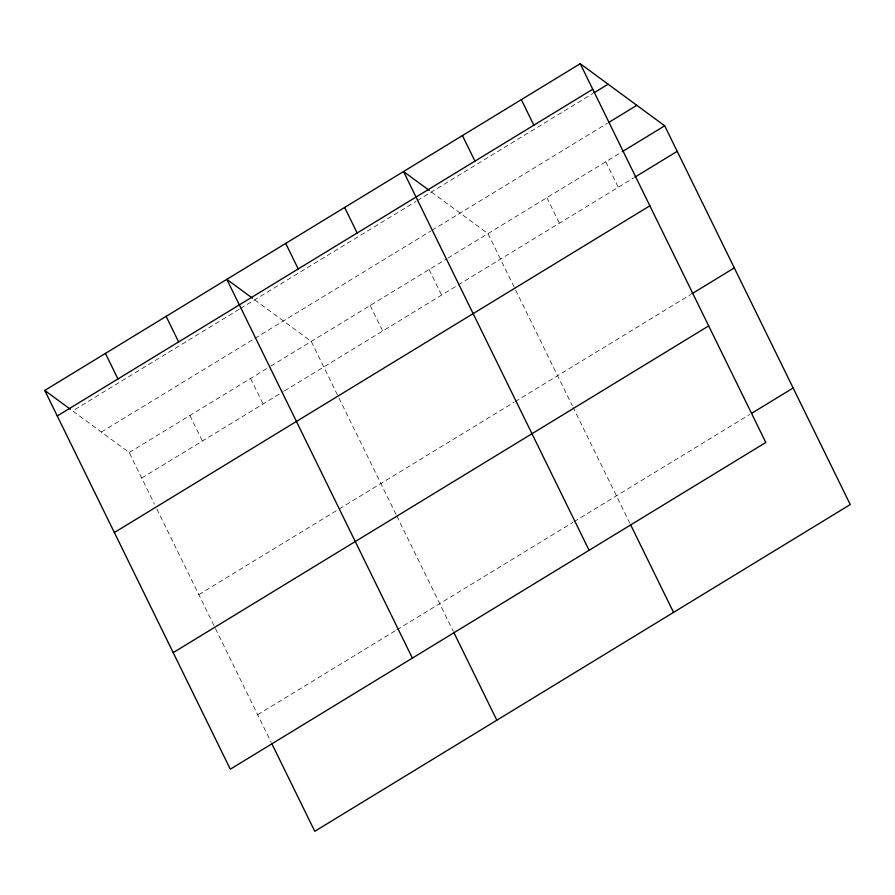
<?xml version="1.0" encoding="UTF-8"?>
<svg xmlns="http://www.w3.org/2000/svg" width="895" height="895" viewBox="0 0 895 895"><rect width="100%" height="100%" fill="white"/><g stroke="black" fill="none" stroke-linecap="round" stroke-linejoin="round"><path stroke-width="0.67" stroke-dasharray="4.47 3.36" d="M239.211 309.278L72.618 410.917L129.204 452.523L154.466 504.098M240.408 308.551L416.085 201.364M417.26 200.637L592.792 93.539M101.336 432.028L253.654 339.093M254.84 338.377L430.663 231.1M431.837 230.384L607.369 123.275M129.204 452.523L269.619 366.849M270.805 366.122L446.75 258.778M447.925 258.062L621.108 152.396M141.712 478.053L283.312 391.652M284.509 390.925L633.615 177.926M198.813 594.627L338.041 509.68M339.227 508.953L514.01 402.314M515.184 401.598L690.716 294.5M257.648 714.725L395.691 630.505M396.877 629.778L572.845 522.411M574.019 521.695L749.551 414.598M431.401 192.011L487.976 233.617L515.072 288.917M254.683 299.836L311.27 341.442L338.355 396.731M605.792 161.738L618.3 187.268M546.89 197.683L559.397 223.213M515.677 290.159L572.308 405.748M572.912 407.001L629.8 523.105M429.074 269.563L441.582 295.093M370.172 305.497L382.68 331.027M338.959 397.973L396.205 514.815M396.821 516.068L453.083 630.919M250.578 378.462L263.085 404.003M189.885 415.493L202.393 441.022M156.893 509.054L271.017 742.011"/><path stroke-width="1.34" d="M580.24 63.702L765.796 442.477L230.306 769.197L44.75 390.433L580.24 63.702L664.694 125.803L850.25 504.567L314.76 831.298L271.621 743.253M57.258 415.962L592.747 89.243M593.978 92.823L608.108 84.197M608.555 122.559L636.826 105.308M622.282 151.68L664.694 125.803M634.79 177.21L677.202 151.333M114.37 532.525L649.859 205.805M691.891 293.784L734.303 267.907M173.205 652.634L708.695 325.903M751.912 413.166L793.149 388.005M429.164 190.378L403.533 171.527L589.089 550.291M252.457 298.192L226.815 279.341L412.371 658.116M44.75 390.433L70.392 409.283M521.337 99.647L533.845 125.177M462.435 135.581L474.943 161.122M630.404 524.347L673.532 612.393M344.631 207.461L357.139 232.991M285.718 243.406L298.225 268.936M453.687 632.161L496.826 720.206M166.123 316.371L178.631 341.901M105.442 353.402L117.95 378.932"/></g></svg>
